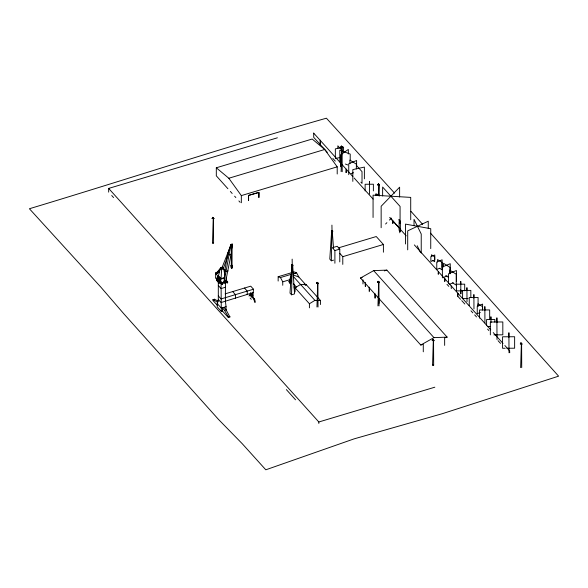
<?xml version="1.0" encoding="UTF-8"?>
<svg xmlns="http://www.w3.org/2000/svg" width="588" height="588" viewBox="0 0 588 588"><rect width="100%" height="100%" fill="white"/><g stroke="black" fill="none" stroke-linecap="round" stroke-linejoin="round"><path stroke-width="0.88" d="M291.92 265.239L291.773 264.6L292.648 264.806L294.551 293.912L291.56 294.809L292.163 264.975L292.574 264.372L292.993 265.798L292.552 265.342M333.572 260.131L331.338 260.8L331.933 230.966L331.434 230.621L331.867 231.135M213.032 218.126L213.473 218.148L213.591 243.079L212.496 243.057L213.253 217.898M316.947 306.987L317.689 282.725M341.113 171.667L341.871 146.515M378.451 195.238L378.9 184.323M377.952 305.907L378.687 281.637M433.113 340.209L433.554 340.239L433.672 365.17L432.57 365.141L433.327 339.989M520.645 367.61L521.38 343.348M292.405 264.85L292.412 264.468L291.913 264.696L290.009 293.081L291.56 294.809M332.176 230.841C332.396 229.239 333.381 232.914 332.323 231.334M224.535 277.565L221.059 278.609L221.661 268.547L231.187 244.351M333.55 248.092L332.169 230.518L331.683 230.687L329.787 259.073L331.338 260.8M292.148 259.124L292.243 264.813M331.926 225.116L332.022 230.805M231.055 265.386L231.327 267.283L232.297 266.989L232.297 265.401L231.055 265.386L231.407 268.15A1.566 0.588 73.3 0 1 231.385 266.996L231.959 266.974L231.922 268.113A1.566 0.588 73.3 0 1 231.863 266.856M231.929 248.232L232.216 244.035L230.937 244.424L228.071 252.847L224.969 269.458L223.932 283.247L225.417 282.799L231.415 252.605M331.551 231.496L332.073 232.848L331.735 231.393L331.397 232.451L331.845 232.907L331.514 231.451M252.877 295.139L252.627 296.866L251.943 297.065L252.575 292.758L252.179 297.33L252.862 297.131L253.494 289.222L250.738 286.165L225.16 293.838M223.932 283.247L230.937 244.424M232.216 244.035L232.341 244.733L231.062 245.115L230.886 244.667M398.811 219.647L399.789 221.698A2.903 1.066 73.9 0 1 399.789 220.706L399.45 220.302M222.47 311.037L222.47 308.053L224.072 307.568L226.071 309.795L229.959 317.108L228.364 317.586L222.47 311.037L221.294 311.39L217.244 306.892L217.244 303.599L218.31 299.483L218.31 281.123M222.536 267.253L220.684 267.466L218.464 275.721L221.059 278.609M224.836 274.787L223.506 267.996L227.74 256.052M226.792 282.563L226.52 281.571M291.92 265.306L291.913 264.696M248.981 296.043L250.451 294.448L254.582 299.042L255.376 302.188L254.692 302.394L253.906 299.248L249.775 294.654M231.378 267.268L231.959 266.974M216.869 272.95L221.014 268.209M385.603 224.006L386.882 222.69M389.432 220.059L391.343 218.089M313.705 133.145L352.903 176.635M212.496 243.057L213.084 242.521L213.591 243.079M341.033 146.86L340.731 147.132L341.29 147.029M432.57 365.141L433.165 364.611L433.672 365.17M509.737 352.69L509.598 350.867M520.24 343.965L520.799 343.862M290.707 283.761L288.914 281.77L290.421 280.513M295.066 291.913L295.066 287.811L300.578 284.43L306.083 284.504L320.431 300.446L320.431 304.547M309.413 307.855L309.413 303.746L314.918 300.372L320.431 300.446M423.279 351.815L423.279 344.289L420.78 345.038L360.481 278.028L373.667 270.627L386.845 270.12L447.145 337.13L444.646 337.88L444.646 345.406M420.78 345.038L433.959 337.637L447.145 337.13M215.943 273.802L220.757 279.16L220.757 282.042L221.382 281.858L222.683 283.298L222.683 284.224L222.058 284.416L216.208 277.911L216.208 278.609L215.642 277.984L215.642 272.898L217.288 272.112L217.795 273.251L215.943 273.802L220.684 267.812L221.61 267.533M294.323 273.692L296.543 272.736L298.836 277.014L306.083 285.07L306.083 284.504M351.102 173.703L353.462 172.725M375.423 195.267L378.768 193.886L378.768 195.554M433.209 260.513L430.864 261.484L430.864 256.596L434.767 254.979L434.767 259.867M439.824 268.194L436.766 269.458L436.766 262.035L442.11 259.822L442.11 267.246M443.955 277.235L447.1 275.926M449.335 284.349L453.267 282.725M480.308 312.463L477.25 313.727L477.25 306.297L482.601 304.084L482.601 309.861M108.662 192.122L108.662 188.417L277.382 137.812M227.901 188.726L216.31 175.834L216.31 167.793L312.184 139.033L324.701 149.492L337.211 166.845L337.211 173.997M216.31 167.793L228.82 178.245L324.701 149.492M341.305 146.133C344.59 149.271 340.07 144.971 341.76 146.647L340.864 146.919L341.841 146.699L342.304 147.25M341.275 146.331L341.775 146.302L341.305 146.125M228.82 178.245L241.33 195.606L337.211 166.845M248.467 200.486L248.467 195.436L257.956 192.592M248.467 195.436L258.948 192.482L258.948 197.524M212.863 217.464C216.178 220.669 210.798 215.958 213.157 217.685L212.658 217.714M212.246 218.266L213.224 218.126L212.327 218.391M213.892 218.508L213.393 218.538L213.87 218.714M379.334 185.066C376.21 182.251 380.921 185.257 379.047 185.088L379.517 185.139M378.305 184.147L378.804 184.118L378.327 183.941M377.893 184.728L378.79 184.463M377.974 184.816L378.87 184.551M231.26 244.557L231.738 244.41M231.106 244.873L232.392 244.49M231.209 254.354L228.894 255.045L228.071 252.847M331.933 230.966L332.426 230.819M232.091 265.284L231.312 265.511L231.312 245.042M223.506 267.996L221.661 268.547L220.684 267.466M231.327 265.695L232.297 265.401M223.506 268.914L221.661 269.466L220.684 268.385M231.055 266.981L232.297 266.989M217.288 272.112L217.288 272.685L219.184 272.119L219.684 272.678M217.795 272.67L215.642 272.898M228.107 270.958L225.792 271.656L224.969 269.458M217.435 276.661L218.317 277.462L218.192 278.33L217.435 276.661L218.192 278.33M217.435 277.485L218.317 278.293M216.597 279.55L218.097 279.102L218.097 280.013L216.597 280.461L216.597 279.55L219.081 282.247L219.081 283.225L220.581 282.718M219.559 281.402L219.559 278.844L220.096 279.44L220.096 282.005L219.559 281.402L219.559 278.844M218.097 279.954L216.597 280.402L219.081 283.225M220.757 279.16L223.954 278.197M219.434 278.881L220.096 279.44M219.081 282.247L220.581 281.799L220.581 282.769M225.733 280.549L226.358 280.366L227.652 281.806L227.652 282.74L227.027 282.924L225.733 281.483L225.733 280.549L227.652 282.74M222.257 282.527L223.991 282.005M338.225 247.945L376.254 236.538L383.405 244.483L383.405 252.208M220.757 282.042L222.058 283.482L222.683 283.298M227.652 281.806L227.027 281.997L227.027 282.924M339.776 249.091L337.24 246.269L332.352 247.732L334.895 250.554L339.776 249.091L339.776 261.917M225.41 287.26L221.059 288.568L218.31 285.511M339.776 253.332L342.782 256.669L383.405 244.483M278.153 281.049L278.153 276.728L294.243 271.906L296.543 272.736L293.089 273.765M278.153 276.728L280.447 277.558L291.361 274.287L289.73 279.741L289.73 283.195M217.2 305.179L212.915 300.424L212.915 299.704L214.517 299.219L218.413 301.284M253.494 289.222L221.059 298.954L218.31 295.889M282.747 285.29L282.747 281.836L289.73 279.741L291.619 281.843M251.524 295.639L250.841 295.845L250.51 293.324M225.41 282.879L225.41 301.24L226.057 306.679L221.294 308.105L217.244 303.599M253.906 299.248L254.582 299.042M318.123 283.46L317.116 282.306L318.299 283.365M222.47 308.053L224.469 310.273L226.071 309.795M317.094 282.541L317.594 282.512L317.116 282.343M317.579 282.857L316.682 283.129L317.66 282.946M318.329 283.335L317.829 283.365L318.306 283.541M228.364 317.586L228.364 316.866L229.959 316.388M360.481 278.028L362.149 277.529M384.346 270.87L386.845 270.12M378.121 281.262C381.737 284.202 376.489 280.439 378.591 281.431L378.091 281.461M378.665 281.821L377.68 282.042L378.584 281.733M379.334 282.247L378.834 282.277L379.304 282.453M433.76 340.687L432.761 339.57L433.944 340.673M432.739 339.805L433.231 339.776L432.761 339.599M433.305 340.209L432.32 340.349L433.224 340.121M433.973 340.599L433.474 340.628L433.944 340.805M521.813 344.083C518.69 341.275 523.401 344.281 521.527 344.105L521.997 344.156M520.784 343.164L521.284 343.135L520.814 342.958M520.373 343.752L521.269 343.48M520.453 343.84L521.35 343.568M108.662 188.417L318.836 421.986L434.833 387.198M335.351 158.525L340.283 157.452M399.789 220.463L399.789 223.403M399.789 232.789L399.789 230.231M462.859 290.869L456.442 290.898L456.442 284.202L464.689 284.166L464.689 290.862M468.092 298.586L462.602 298.608L462.602 290.443L470.841 290.399L470.841 297.668M487.511 326.568L490.26 326.553M493.913 334.866L502.821 334.829L502.821 321.967L490.348 322.026L490.348 334.881M505.158 348.25L502.571 348.265L502.571 336.799L514.632 336.74L514.632 348.206L506.878 348.243M451.194 285.952L451.283 288.605M341.657 146.735L342.098 146.765L342.209 171.696M378.679 184.551L379.12 184.573L379.179 196.149M378.474 281.865L378.915 281.887L379.025 305.929M317.469 282.946L317.91 282.975L318.02 307.017M521.159 343.568L521.607 343.598L521.718 367.64M292.074 266.776L291.964 265.401L291.846 266.401M293.022 274.89L298.836 277.014M342.018 147.154L342.488 147.323M345.406 164.059L347.809 164.949M292.559 265.798L292.346 264.446M212.915 299.704L216.81 301.762L217.883 302.952M378.687 195.466L375.908 193.709L375.908 195.385M432.731 260.484L434.025 261.3M439.758 268.378L441.978 269.774L441.978 262.351L437.538 259.551L437.538 262.027M445.697 275.596L448.6 277.426M452.591 282.85L456.222 285.143L456.222 274.214L449.688 270.09L449.688 273.736M222.176 282.879L222.646 283.328M394.555 193.107L326.413 118.195C226.828 146.486 128.522 178.928 29.4 208.74L100.695 286.973L123.958 313.948L218.427 419.347L242.256 443.727L265.805 469.805L354.13 438.861L442.477 413.651L558.6 376.166L430.534 233.164M327.273 152.292L313.705 137.335L313.705 133.079M332.823 158.415L335.285 161.134M446.976 284.342L448.828 286.378M458.052 296.558L460.514 299.277M461.749 300.63L464.821 304.025M470.973 310.817L472.818 312.853M474.67 314.889L476.515 316.925M487.592 329.14L488.819 330.5M498.051 340.68L500.513 343.392M410.997 211.379L422.588 224.285M356.321 165.302L362.017 171.637L362.017 183.412L360.878 182.148M341.893 150.322L337.843 145.817L337.843 148.448M390.447 218.082L398.87 227.446M354.13 177.995L373.115 199.097M389.653 217.472L406.19 235.847M414.349 244.917L490.782 329.853M493.229 332.573L503.012 343.443M504.849 345.487L509.737 350.918M373.667 270.627L433.959 337.637M258.948 192.482L258.816 197.377M230.349 191.438L232.179 193.474M234.619 196.186L235.839 197.546M238.89 200.934L240.11 202.294M304.363 283.842L305.459 285.062M304.18 283.901L305.275 285.121M300.578 284.43L314.918 300.372M293.155 276.279L300.909 284.893M293.419 283.842L296.389 287.142M295.066 287.811L309.413 303.746M288.914 281.534L290.707 283.534M212.68 217.479L213.687 218.596M253.259 292.552L221.059 302.548L218.31 299.483M244.483 288.039L247.239 291.097L247.239 294.691M250.12 298.035L251.267 299.307M219.684 272.104L219.184 271.546L219.184 272.119M217.288 272.685L217.795 273.251M232.686 291.582L235.435 294.639L235.435 298.234M111.727 195.525L113.565 197.568M286.363 389.601L295.551 399.811M399.156 219.839L399.421 220.287M224.469 310.273L228.364 316.866M280.447 277.558L282.747 281.836M417.223 245.762L420.427 252.303M251.392 293.346L251.73 295.867L251.047 296.073L250.598 292.706M332.169 230.54L332.205 232.326M292.53 270.789L292.574 272.575M490.995 322.621L490.914 316.756L490.914 319.394M460.794 289.788L460.845 293.978L460.764 281.417L460.764 283.93M509.017 352.771L508.899 332.727L508.899 337.137M497.007 339.541L496.889 317.814L496.889 322.408M494.839 322.136L494.839 319.497L486.592 319.541L486.592 325.693M489.672 319.005L489.672 309.935L479.514 309.979L479.514 318.145M484.938 322.849L484.843 306.554L484.843 310.177M482.469 309.913L482.469 306.613L478.029 303.805L478.029 306.282M478.081 305.576L478.081 297.469L469.253 297.513L469.253 305.613M473.972 308.913L473.884 294.537L473.884 298.131M467.004 301.695L466.923 287.657L466.923 290.384M457.773 296.668L457.876 293.169L457.685 295.72M456.413 281.424L456.413 270.495L448.548 273.751L448.548 283.769M450.246 270.987L450.246 263.703L442.382 266.959L442.382 277.881M450.048 273.795L450.048 267.422L443.521 263.299L443.521 266.937M444.793 281.395L444.895 278.749L444.704 281.292M438.303 274.177L438.405 271.531L438.214 274.082M434.672 261.711L434.672 256.824L431.43 254.78L431.43 256.405M430.739 248.614L430.739 228.725L405.477 224.109L405.477 243.998M428.262 228.438L428.262 221.206L407.705 230.856L407.705 249.849M421.228 253.031L421.228 234.046L414.025 219.324L414.025 225.66M410.718 219.743L410.718 197.392L373.064 195.157L373.064 217.501M400.075 223.418L400.075 206.432L382.626 187.035L382.626 195.98M399.62 197.024L399.62 187.19L381.149 206.263L381.149 227.718M392.872 223.44L392.982 221.044L392.784 223.337M378.981 298.976L378.981 303.371M375.137 294.529L375.137 298.043M375.012 293.684L375.012 298.079M373.38 190.916L373.38 184.22L365.133 184.257L365.133 190.953M369.455 183.985L369.455 181.471L369.536 194.033M369.374 287.245L369.374 290.766M369.249 287.282L369.249 291.677M365.398 282.835L365.398 286.349M365.273 282.872L365.273 286.385M364.384 178.862L364.384 167.088L352.822 169.601L352.822 181.376M362.98 279.785L362.98 283.967M356.607 165.963L356.607 160.495L348.743 163.751L348.743 174.68M356.321 168.925L356.416 164.214L349.882 160.09L349.882 163.736M350.213 160.399L350.213 154.056L339.798 150.219L339.798 161.994M348.324 153.968L348.324 149.433L340.489 154.953L340.489 166.727M346.148 172.607L346.259 169.109L346.06 172.512M343.576 152.351L343.576 147.088L335.351 148.874L335.351 157.65M342.782 256.669L342.782 264.394M334.895 250.554L334.895 263.24M318.836 421.986L318.836 423.47M294.617 285.173L294.617 285.974M294.206 286.466L294.206 288.186M248.599 195.584L248.599 200.626M241.33 195.606L241.33 202.757M232.091 244.806L232.025 266.687M226.358 277.477L226.358 280.366M226.057 306.679L226.057 309.964M222.058 283.482L222.058 284.416M221.294 311.39L221.059 282.424M219.971 279.476L219.971 282.042M217.56 276.625L217.56 277.448M214.517 299.219L214.517 299.946M331.963 230.533L332.543 231.863L331.963 230.533M342.51 147L342.488 147.448L342.018 147.272L342.51 147M291.552 265.563L292.074 266.915L291.552 265.563M291.655 264.629L292.03 265.276L291.655 264.629M212.408 218.126L212.106 218.398L212.672 218.413L212.408 218.126M212.408 218.251L212.106 218.523L212.672 218.538L212.408 218.251M320.298 140.26L320.195 144.611L320.298 140.26M378.062 184.551L377.761 184.83L378.319 184.845L378.062 184.551M378.062 184.676L377.761 184.948L378.319 184.963L378.062 184.676M316.844 282.953L316.542 283.225L317.108 283.24L316.844 282.953M316.844 283.071L316.542 283.35L317.108 283.365L316.844 283.071M377.849 281.865L377.547 282.144L378.106 282.152L377.849 281.865M377.849 281.99L377.547 282.262L378.106 282.277L377.849 281.99M432.489 340.217L432.187 340.489L432.746 340.503L432.489 340.217M432.489 340.334L432.187 340.614L432.746 340.621L432.489 340.334M231.988 267.988L231.407 268.15L232.003 268.01M400.347 222.918L399.112 221.551L399.112 230.275L400.347 231.643L400.347 222.918"/></g></svg>
